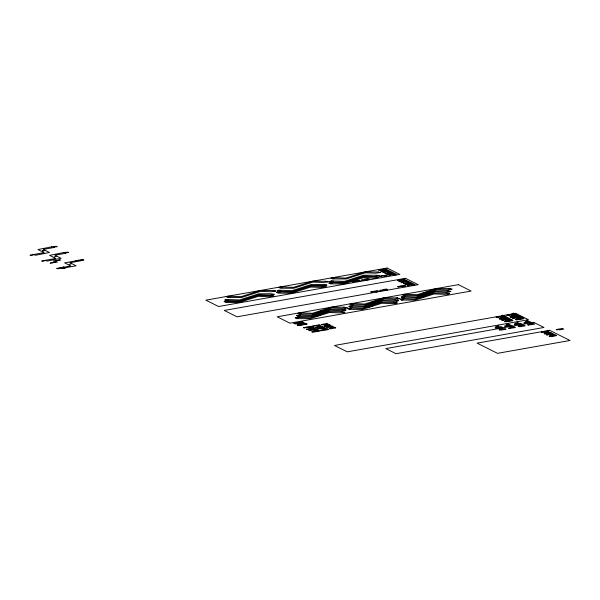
<?xml version="1.0" encoding="UTF-8"?>
<svg xmlns="http://www.w3.org/2000/svg" width="600" height="600" viewBox="0 0 600 600"><rect width="100%" height="100%" fill="white"/><g stroke="black" fill="none" stroke-linecap="round" stroke-linejoin="round"><path stroke-width="0.9" d="M293.91 323.362L302.265 321.832L304.155 322.59L303.368 322.875M297.248 323.498L295.065 323.903L293.925 323.423M299.858 324.233L305.145 323.25L306.983 324M303.353 322.942L298.92 323.618L296.835 323.243L297.24 323.452M306.188 324.353L298.433 325.455L297.045 324.983L300.548 324.623L299.858 324.278M306.99 324.053L306.195 324.293M514.373 324.45L515.865 323.978L514.755 323.423L517.905 322.868L516.09 323.362L516.945 323.79L520.02 323.243L521.19 323.827L514.868 324.728M518.265 326.468L519.855 325.98L518.76 325.425L521.91 324.87L520.088 325.358L520.942 325.785L524.018 325.237L525.188 325.822L520.125 326.722L518.257 326.505M527.722 324.788L532.395 323.752L531.54 323.332L529.23 323.572L532.38 323.017L534.645 324.15L528.42 325.065M297.36 322.957L298.035 322.868M298.035 322.942L297.405 323.032M299.498 323.347L303.382 322.718L301.957 322.005L294.683 323.295L295.567 323.737L296.475 323.572L295.957 323.197L298.08 322.882L300.233 323.272M300.165 323.332L299.52 323.415M297.585 313.433L299.377 312.855L312.42 313.298L331.582 307.147L343.875 307.163M298.32 313.455L301.305 313.14L298.763 313.957L300.188 314.197M300.36 314.175L312.653 314.19L331.815 308.04L342.308 308.392L346.005 307.853L344.835 308.228L345.39 308.272M297.112 315.697L300.097 315.382L297.562 316.2L298.98 316.44M299.153 316.418L311.445 316.433L330.615 310.282L341.1 310.635L344.798 310.095L343.627 310.47L344.183 310.515M295.905 317.94L298.897 317.625L296.58 318.608M318.308 311.805L318.697 311.737M320.332 311.16L320.722 311.093M322.553 310.447L322.942 310.373M319.192 311.7L319.695 311.543M321.218 311.055L321.72 310.89M297.945 318.653L310.237 318.668L329.407 312.525L339.892 312.877L343.59 312.337L342.42 312.712L342.975 312.757M317.1 314.048L317.49 313.98M319.125 313.403L319.515 313.327M321.345 312.69L321.735 312.615M317.985 313.942L318.487 313.778M320.01 313.29L320.513 313.132M350.707 304.17L353.7 303.855L351.157 304.673L352.575 304.913M315.9 316.29L316.282 316.222M317.918 315.645L318.308 315.57M320.138 314.933L320.528 314.858M316.778 316.185L317.28 316.02M318.803 315.532L319.305 315.375M352.748 304.882L365.04 304.897L384.21 298.755L394.695 299.108L398.393 298.567L397.222 298.942L397.778 298.987M349.5 306.405L352.493 306.097L349.95 306.907L351.368 307.147M345.562 308.25L347.355 307.68L344.055 307.14M342.668 309.405L330.375 309.39L311.212 315.532L298.17 315.097L296.377 315.668L296.933 315.72M344.04 309.45L343.597 309.832L346.147 309.923L344.362 310.493M351.54 307.125L363.84 307.14L383.002 300.99L393.487 301.35L397.185 300.81L396.022 301.185L396.577 301.23M348.293 308.647L351.285 308.34L348.968 309.322M341.468 311.647L329.168 311.625L310.005 317.775L296.962 317.34L295.178 317.91L295.733 317.962M370.702 302.52L371.085 302.452M372.72 301.875L373.11 301.8M374.947 301.163L375.33 301.087M371.58 302.415L372.082 302.25M373.605 301.763L374.108 301.605M342.832 311.692L342.39 312.075L344.947 312.157L343.155 312.735M350.332 309.368L362.632 309.382L381.795 303.233L392.28 303.585L395.978 303.045L394.815 303.42L395.37 303.472M369.495 304.763L369.885 304.695M371.513 304.11L371.903 304.043M373.74 303.397L374.123 303.33M370.38 304.657L370.882 304.493M372.397 304.005L372.9 303.847M403.11 294.877L406.103 294.562L403.56 295.38L404.978 295.62M396.27 297.877L383.97 297.855L364.808 304.005L351.765 303.57L349.98 304.14L350.535 304.192M368.288 307.005L368.678 306.93M370.305 306.353L370.695 306.285M372.532 305.64L372.923 305.572M369.173 306.892L369.675 306.735M371.19 306.248L371.692 306.082M397.635 297.923L397.192 298.305L399.75 298.388L397.957 298.965M405.15 295.597L417.45 295.612L436.612 289.462L447.097 289.815L450.795 289.275L449.632 289.65L450.188 289.695M401.903 297.12L404.895 296.805L402.577 297.788M395.062 300.112L382.763 300.097L363.6 306.248L350.565 305.805L348.772 306.382L349.327 306.435M396.428 300.165L395.985 300.548L398.543 300.63L396.75 301.207M403.942 297.84L416.243 297.855L435.405 291.705L445.89 292.058L449.588 291.517L448.425 291.892L448.98 291.938M400.695 299.362L403.688 299.048L401.37 300.03M393.855 302.355L381.555 302.34L362.392 308.49L349.358 308.048L347.565 308.625L348.12 308.67M423.105 293.228L423.495 293.16M425.123 292.582L425.513 292.515M427.35 291.87L427.732 291.795M395.22 302.4L394.778 302.79L397.335 302.873L395.543 303.45M423.99 293.123L424.493 292.965M426.007 292.478L426.51 292.312M402.743 300.075L415.035 300.09L434.197 293.947L444.683 294.3L448.38 293.76L447.217 294.135M421.897 295.47L422.287 295.403M423.915 294.825L424.305 294.75M426.143 294.112L426.533 294.038M422.783 295.365L423.285 295.2M424.8 294.712L425.303 294.555M448.673 288.585L436.373 288.57L417.21 294.72L404.175 294.278L402.382 294.855L402.938 294.9M420.69 297.712L421.08 297.645M422.707 297.067L423.097 296.993M424.935 296.355L425.325 296.28M422.077 297.442L421.447 297.548M423.592 296.955L424.095 296.798M450.037 288.63L449.595 289.013L452.153 289.103L450.36 289.673M447.465 290.827L435.165 290.812L416.002 296.955L402.967 296.52L401.175 297.09L401.73 297.142M448.83 290.873L448.388 291.255L450.945 291.345L449.153 291.915M446.257 293.07L433.965 293.048L414.795 299.197L401.76 298.763L399.967 299.332L400.522 299.385M447.623 293.115L447.188 293.498L449.737 293.58L447.945 294.157M42.338 250.897L44.303 250.553M42.562 251.01L44.527 250.665M54.18 256.822L56.137 256.47M58.755 260.055L60.435 259.957L59.85 259.928M75.615 260.91L64.613 262.86L70.8 265.957L56.693 268.462L58.477 268.74L57.615 268.298M82.29 259.935L80.078 260.325L80.948 260.76L69.945 262.71L76.133 265.808L65.137 267.757M82.815 260.212L81.645 260.062M69.195 264.33L71.153 263.985M57.9 268.455L60.127 268.065L62.377 268.545L65.392 267.885L63.172 266.775M58.448 268.718L59.093 268.597L58.575 268.343M61.29 268.553L62.287 268.373M65.153 267.862L64.222 268.095M64.117 268.14L62.483 268.425M378.945 270.188L379.657 270.06M384.405 270.053L385.95 269.782M381.42 271.425L382.132 271.298M386.377 271.043L387.923 270.765M383.392 272.407L384.105 272.28M388.35 272.032L389.895 271.755M384.96 273.105L385.673 272.985M390.42 272.978L391.965 272.707M387.435 274.343L388.147 274.222M392.393 273.968L393.938 273.69M384.615 275.76L385.035 275.685M380.002 276.675L380.715 276.548M361.522 280.043L362.235 279.915M357.683 281.01L358.095 280.935M366.63 279.375L367.05 279.3M389.408 275.332L390.127 275.205M353.07 281.925L353.782 281.798M384.96 276.3L386.505 276.022M366.975 279.907L368.528 279.638M394.365 274.95L395.91 274.68M358.028 281.543L359.572 281.265M398.07 280.35L397.357 280.478L397.987 280.875L402.66 280.35M402.817 280.35L404.362 280.072M399.832 281.715L400.545 281.587M404.79 281.332L406.335 281.062M401.805 282.705L404.513 281.88L406.612 282.33M406.763 282.322L408.308 282.045M403.38 283.403L404.092 283.275M408.832 283.275L410.385 282.998M405.855 284.64L406.567 284.513M410.812 284.257L412.357 283.987M403.028 286.058L403.447 285.983M398.423 286.972L399.135 286.845M379.935 290.332L380.647 290.205M407.827 285.623L408.54 285.502M376.095 291.3L376.515 291.225M385.043 289.665L385.463 289.59M371.483 292.215L372.195 292.087M403.38 286.59L404.925 286.312M412.785 285.248L414.33 284.97M385.395 290.205L386.94 289.928M376.44 291.832L377.985 291.562M326.85 323.505L321.135 324.525L324.15 324.892L328.312 324.157L327.007 323.505M316.972 325.642L318.757 325.327M308.798 327.195L310.343 326.918M317.205 325.763L318.99 325.447M329.34 324.75L325.298 325.47L326.115 325.875L323.955 325.935L324.795 326.355L330.795 325.403L329.49 324.75M319.665 326.97L321.45 326.647M311.452 328.522L312.998 328.245M319.905 327.082L321.683 326.767M331.913 326.04L326.19 327.053L329.205 327.42L333.368 326.685L332.062 326.032M322.29 328.305L324.075 327.99M314.115 329.85L315.66 329.58M322.522 328.418L324.308 328.103M334.395 327.278L330.353 327.998L331.17 328.403L329.01 328.462L329.85 328.882L335.85 327.93L334.553 327.278M324.99 329.625L326.767 329.31M316.778 331.185L318.322 330.907M325.222 329.745L327.007 329.43M501.457 315.48L503.002 315.202M512.048 313.5L513.832 313.185M512.28 313.62L514.065 313.305M514.748 314.827L516.525 314.505M505.665 316.538L500.76 317.438L499.643 316.875L497.055 317.332L496.17 316.89M516.765 314.625L511.702 315.495L510.585 314.933L507.893 315.413L507.007 314.97M517.365 316.163L519.15 315.847M508.32 317.865L500.055 319.192L499.17 318.743L502.868 318.487L501.998 318.053L506.16 317.317L507.585 318.03M517.605 316.275L519.382 315.96M520.065 317.483L521.85 317.168M510.982 319.192L506.085 320.093L504.96 319.538L502.38 319.987L501.487 319.545L508.77 318.255L510.195 318.968L507.217 319.65L504.908 319.147L502.702 319.538L503.28 319.83M522.082 317.288L517.028 318.157L515.903 317.595L513.217 318.067L512.325 317.625L519.713 316.32L521.138 317.032L518.13 317.692L515.85 317.205L513.533 317.618L514.118 317.91M547.47 331.103L541.237 332.212L542.077 332.625L543.75 331.98L544.725 332.468M562.283 328.478L556.14 329.565L556.98 329.985L558.562 329.355L559.582 329.865L563.745 329.13L562.44 328.478M548.775 331.778L547.852 332.01M547.74 332.055L546.105 332.34M549.96 332.347L545.918 333.067L546.765 333.487L544.05 333.615L544.898 334.043L547.215 333.712M551.265 333.022L550.365 333.248M548.678 333.57L550.26 333.293M552.555 333.645L546.315 334.748L547.155 335.168L548.827 334.522L549.803 335.01M549.998 335.002L553.86 334.32M555.037 334.89L550.995 335.603L551.85 336.03L549.135 336.157L549.975 336.577L552.293 336.255M556.342 335.565L555.442 335.782M553.763 336.112L555.338 335.835M547.32 333.72L548.482 333.577M552.412 336.255L553.567 336.12M544.815 332.475L546 332.332M524.332 323.048L530.64 322.147L528.36 321.007L525.21 321.562L527.535 321.322L528.39 321.75L523.815 322.763L524.265 323.032M448.845 288.562L450.03 288.6M447.638 290.805L448.822 290.843M427.178 292.103L426.69 292.163M446.43 293.04L447.615 293.085M424.305 292.86L424.755 292.875M447.225 294.165L447.772 294.18M425.528 294.322L425.97 294.337M423.097 295.103L423.548 295.118M424.32 296.565L424.763 296.58M421.897 297.345L422.34 297.36M402.585 297.817L403.77 297.862M396.442 297.847L397.627 297.892M401.377 300.06L402.562 300.105M395.235 300.09L396.42 300.135M374.325 301.373L374.775 301.388M394.028 302.332L395.213 302.37M371.903 302.153L372.353 302.168M373.567 303.63L373.058 303.697M370.695 304.395L371.145 304.41M371.918 305.858L372.36 305.873M369.487 306.638L369.938 306.653M348.975 309.353L350.16 309.39M342.847 309.382L344.032 309.42M321.938 310.665L322.388 310.68M341.64 311.618L342.825 311.663M319.515 311.438L319.957 311.452M320.67 312.983L321.18 312.915M318.308 313.68L318.75 313.695M297.593 313.462L298.14 313.478M319.972 315.157L319.553 315.225M317.1 315.923L317.55 315.938M296.587 318.638L297.772 318.683M509.085 328.462L515.49 327.548L513.225 326.407L510.075 326.97L512.393 326.722L513.24 327.15L508.582 328.178L509.018 328.455M384.188 272.243L383.722 272.01L386.1 271.59L388.192 272.032M78.383 260.25L82.89 259.62L83.775 260.07L81.968 259.785M514.388 313.657L515.812 314.37L512.812 315.03L510.533 314.55L508.215 314.955L508.8 315.248M526.98 320.19L527.415 320.415M530.985 322.2L531.428 322.418M515.865 314.76L514.44 314.048L507.06 315.353L508.853 315.638L508.268 315.345M518.565 316.08L517.14 315.368L512.977 316.103L513.84 316.538L510.037 316.815L510.923 317.265L517.597 316.252M521.183 317.415L519.757 316.702L512.377 318.015L514.17 318.293L513.585 318.007M526.485 320.28L526.92 320.498M547.627 331.103L548.888 331.733M550.11 332.347L551.377 332.978M552.705 333.638L553.965 334.275M555.195 334.882L556.455 335.513M517.785 321.825L518.22 322.043M521.79 323.827L522.225 324.045M517.283 321.915L517.725 322.132M503.452 315.6L504.877 316.312L501.893 316.987L499.59 316.485L497.377 316.882L497.963 317.168M504.923 316.695L503.498 315.983L496.222 317.272L498.015 317.558L497.43 317.265M510.248 319.358L508.822 318.645L501.54 319.935L503.332 320.22L502.748 319.928M514.357 324.487L514.815 324.712M507.81 323.595L508.245 323.812M511.815 325.597L512.257 325.815M507.315 323.678L507.75 323.895M498.39 325.26L498.825 325.478M502.403 327.263L502.838 327.48M497.895 325.35L498.33 325.567M392.055 272.67L392.76 272.415L391.493 271.778L387.923 272.415L388.673 272.79L385.83 272.978M394.028 273.653L394.732 273.405L393.465 272.767L386.565 273.99L387.285 274.35M396 274.642L396.705 274.388L395.438 273.757L388.537 274.98L389.257 275.34M386.033 269.745L386.737 269.498L385.47 268.86L381.9 269.49L382.657 269.865L379.808 270.053M388.005 270.728L388.71 270.48L387.442 269.843L380.543 271.065L381.263 271.425M389.978 271.718L390.69 271.47L389.415 270.832L382.522 272.055L383.235 272.415M410.467 282.96L411.173 282.712L409.905 282.075L406.335 282.705L407.092 283.08L404.243 283.267M412.44 283.95L413.145 283.695L411.877 283.058L404.978 284.28L405.697 284.64M414.412 284.933L415.118 284.685L413.85 284.048L406.95 285.27L407.67 285.63M384.248 270.06L379.575 270.585L378.855 270.225M386.22 271.05L384.127 270.6L381.75 271.028L382.215 271.26M390.27 272.985L385.597 273.502L384.877 273.142M392.243 273.968L390.143 273.525L387.765 273.945L388.237 274.185M394.215 274.957L392.123 274.515L389.737 274.935L390.21 275.168M404.445 280.035L405.158 279.788L403.882 279.15L400.32 279.78L401.07 280.163L398.22 280.35M406.418 281.025L407.13 280.77L405.855 280.14L398.963 281.362L399.683 281.722M408.39 282.007L409.103 281.76L407.827 281.123L400.935 282.345L401.655 282.705M404.64 281.34L402.54 280.897L400.162 281.317L400.627 281.55M408.683 283.275L404.01 283.8L403.29 283.44M410.655 284.265L408.562 283.822L406.185 284.243L406.65 284.475M412.627 285.248L410.535 284.805L408.158 285.225L408.623 285.465M386.595 275.985L387.3 275.737L386.033 275.1L379.132 276.322L379.853 276.683M405.007 286.275L405.713 286.028L404.445 285.39L397.545 286.612L398.265 286.972M384.81 276.3L382.718 275.858L380.332 276.278L380.805 276.51M403.222 286.597L401.13 286.147L398.752 286.575L399.217 286.808M368.61 279.6L369.315 279.345L368.048 278.715L364.478 279.345L365.235 279.72L362.385 279.907M387.022 289.89L387.735 289.642L386.46 289.005L382.897 289.635L383.647 290.017L380.798 290.205M366.825 279.915L362.153 280.44L361.433 280.08M385.237 290.205L380.565 290.73L379.853 290.37M359.655 281.228L360.368 280.98L359.093 280.343L352.2 281.565L352.92 281.925M378.075 291.525L378.78 291.27L377.513 290.64L370.612 291.862L371.332 292.222M357.877 281.55L355.778 281.1L353.4 281.528L353.865 281.76M376.29 291.84L374.19 291.397L371.812 291.817L372.285 292.05M78.562 260.22L76.328 260.618M76.5 260.58L75.36 260.79L76.755 261.48M51.615 262.928L57.39 262.11L55.11 260.97L59.16 260.257L53.287 261.022L55.56 262.163L50.137 263.123L50.625 263.1M527.707 324.825L528.165 325.058M495.225 327.84L496.972 328.118L502.043 327.225L500.873 326.632L497.79 327.18L496.942 326.752L498.757 326.265L495.6 326.82L496.71 327.375L495.225 327.84M504.683 326.153L506.423 326.438L511.485 325.538L509.213 324.405L506.062 324.96L508.38 324.72L509.235 325.147L504.697 326.145M499.132 329.85L500.97 330.12L506.04 329.22L504.87 328.635L501.787 329.183L500.94 328.755L502.763 328.267L499.605 328.822L500.707 329.37L499.17 329.835M302.407 322.822L303.082 322.808L302.445 322.815M228.067 296.212L226.192 296.812L229.995 296.498L227.595 297.51L241.343 297.548L260.505 291.397L270.99 291.75L276.045 291.038L273.495 290.947L274.02 290.543L260.272 290.505L241.11 296.655L228.067 296.212M226.62 299.498L224.745 300.097L228.548 299.782L226.147 300.795L239.895 300.832L259.058 294.683L269.543 295.035L274.597 294.322L271.2 293.775L258.817 293.79L239.655 299.94L226.62 299.498M225.892 301.14L224.017 301.74L227.82 301.425L225.42 302.438L239.167 302.475L258.33 296.325L268.815 296.678L273.87 295.965L271.32 295.875L271.837 295.462L258.097 295.433L238.928 301.582L225.892 301.14M280.455 286.928L278.58 287.528L282.382 287.212L279.983 288.225L293.73 288.263L312.892 282.112L323.385 282.465L328.433 281.752L325.882 281.663L326.407 281.25L312.66 281.22L293.498 287.362L280.455 286.928M279.007 290.212L277.132 290.812L280.935 290.498L278.535 291.51L292.282 291.548L311.445 285.397L321.93 285.75L326.985 285.03L324.435 284.947L324.952 284.535L311.212 284.505L292.043 290.647L279.007 290.212M278.28 291.855L276.405 292.455L280.207 292.14L277.808 293.153L291.555 293.183L310.718 287.04L321.21 287.392L326.257 286.673L323.707 286.59L324.233 286.178L310.485 286.14L291.322 292.29L278.28 291.855M332.858 277.635L330.983 278.235L334.785 277.92L332.392 278.933L346.132 278.97L365.303 272.82L375.788 273.173L380.843 272.46L378.285 272.37L378.81 271.965L365.062 271.928L345.9 278.077L332.858 277.635M331.41 280.92L329.535 281.52L333.337 281.205L330.938 282.218L344.685 282.255L363.847 276.105L374.332 276.457L379.388 275.745L376.837 275.655L377.362 275.25L363.615 275.212L344.452 281.362L331.41 280.92M330.683 282.562L328.808 283.163L332.61 282.847L330.218 283.86L343.957 283.897L363.127 277.748L373.612 278.1L378.66 277.388L375.27 276.84L362.888 276.855L343.725 283.005L330.683 282.562M51.735 246.803L37.987 249.548L44.175 252.638L30 255.15L30.885 255.593L33.48 254.745L35.752 255.225L49.508 252.487L43.32 249.39L54.315 247.44L53.453 247.013L57.21 246.735L56.325 246.292L51.735 246.803M63.36 252.615L49.605 255.353L55.793 258.45L41.678 260.955L42.562 261.397L45.098 260.55L47.362 261.03L61.125 258.3L54.938 255.202L65.933 253.252L65.07 252.817L68.767 252.555L67.875 252.112L63.36 252.615M387.075 268.028L205.86 300.15L218.603 306.525L399.817 274.395L387.075 268.028M405.487 278.317L224.28 310.44L237.022 316.815L418.23 284.692L405.487 278.317M458.385 284.663L277.178 316.793L289.92 323.168L471.127 291.038L458.385 284.663M304.793 323.415L300.63 324.157L301.515 324.6L297.795 324.847L298.68 325.29L306.218 324.127L304.793 323.415M310.665 326.355L303.382 327.645L304.275 328.087L306.803 327.248L307.928 327.803L312.09 327.067L310.665 326.355M319.185 324.84L311.85 326.145L312.735 326.587L315.33 325.733L316.455 326.295L320.61 325.553L319.185 324.84M313.32 327.683L309.157 328.425L310.028 328.853L306.33 329.115L307.215 329.558L314.745 328.395L313.32 327.683M321.885 326.168L317.722 326.903L318.585 327.337L314.827 327.608L315.72 328.05L323.31 326.88L321.885 326.168M315.983 329.017L308.707 330.308L309.593 330.75L312.127 329.903L313.245 330.465L317.407 329.73L315.983 329.017M324.51 327.502L317.168 328.8L318.06 329.25L320.647 328.395L321.772 328.95L325.935 328.215L324.51 327.502M318.638 330.345L314.483 331.08L315.345 331.515L311.647 331.778L312.532 332.22L320.062 331.058L318.638 330.345M327.202 328.83L323.04 329.565L323.91 330L320.153 330.27L321.038 330.712L328.627 329.543L327.202 328.83M515.73 313.343L334.515 345.472L347.257 351.84L528.472 319.718L515.73 313.343M506.107 316.928L501.945 317.663L502.815 318.097L499.118 318.36L500.002 318.803L507.533 317.64L506.107 316.928M517.088 314.985L512.925 315.72L513.787 316.155L509.985 316.433L510.877 316.875L518.513 315.697L517.088 314.985M511.425 319.59L507.263 320.325L508.132 320.76L504.435 321.022L505.32 321.465L512.85 320.303L511.425 319.59M522.405 317.64L518.243 318.382L519.112 318.81L515.31 319.095L516.195 319.538L523.83 318.353L522.405 317.64M511.478 319.972L507.315 320.715L508.185 321.142L504.487 321.405L505.373 321.847L512.903 320.685L511.478 319.972M522.457 318.03L518.295 318.765L519.158 319.2L515.355 319.478L516.248 319.92L523.882 318.743L522.457 318.03M533.775 322.373L385.785 348.608L395.985 353.707L543.975 327.472L533.775 322.373M549.615 330.293L477.127 343.14L497.513 353.34L570 340.485L549.615 330.293"/></g></svg>
